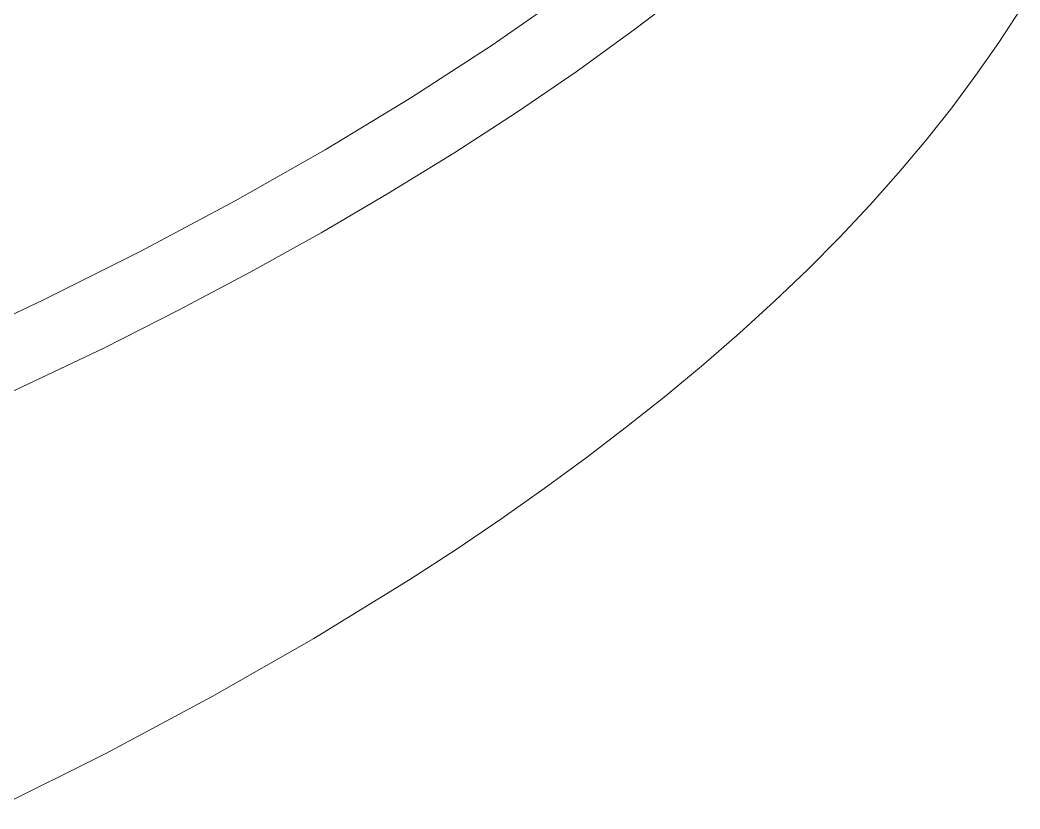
# Model space of a CAD drawing. Header units: inches. Extents: x 48 to 364, y 83 to 304.
# Drawn here: x 185.69 to 191.64, y 160.91 to 165.6 of the extents above; entities that cross this region are included whole.
import ezdxf

# ---------------------------------------------------------------- set-up
doc = ezdxf.new("R2010")
doc.units = ezdxf.units.IN
doc.header["$MEASUREMENT"] = 0
doc.layers.add('DIMS', color=7, linetype='Continuous')

# ---------------------------------------------------------------- blocks, each defined once
blk = doc.blocks.new('block 2068')
at = {"layer": 'DIMS', "color": 7, "lineweight": 18, "true_color": 0xffffff}
blk.add_lwpolyline([(185.5353, 160.9097), (186.1985, 161.2408)], dxfattribs=at)
blk = doc.blocks.new('block 2067')
at = {"layer": 'DIMS'}
blk.add_blockref('block 2068', (0, 0), dxfattribs=at)
blk = doc.blocks.new('block 2066')
at = {"layer": 'DIMS'}
blk.add_blockref('block 2067', (0, 0), dxfattribs=at)
blk = doc.blocks.new('block 2071')
at = {"layer": 'DIMS', "color": 7, "lineweight": 18, "true_color": 0xffffff}
blk.add_lwpolyline([(186.1985, 161.2408), (186.8324, 161.5784)], dxfattribs=at)
blk = doc.blocks.new('block 2070')
at = {"layer": 'DIMS'}
blk.add_blockref('block 2071', (0, 0), dxfattribs=at)
blk = doc.blocks.new('block 2069')
at = {"layer": 'DIMS'}
blk.add_blockref('block 2070', (0, 0), dxfattribs=at)
blk = doc.blocks.new('block 2074')
at = {"layer": 'DIMS', "color": 7, "lineweight": 18, "true_color": 0xffffff}
blk.add_lwpolyline([(186.8324, 161.5784), (187.4366, 161.9243)], dxfattribs=at)
blk = doc.blocks.new('block 2073')
at = {"layer": 'DIMS'}
blk.add_blockref('block 2074', (0, 0), dxfattribs=at)
blk = doc.blocks.new('block 2072')
at = {"layer": 'DIMS'}
blk.add_blockref('block 2073', (0, 0), dxfattribs=at)
blk = doc.blocks.new('block 2077')
at = {"layer": 'DIMS', "color": 7, "lineweight": 18, "true_color": 0xffffff}
blk.add_lwpolyline([(187.4366, 161.9243), (188.0092, 162.2757)], dxfattribs=at)
blk = doc.blocks.new('block 2076')
at = {"layer": 'DIMS'}
blk.add_blockref('block 2077', (0, 0), dxfattribs=at)
blk = doc.blocks.new('block 2075')
at = {"layer": 'DIMS'}
blk.add_blockref('block 2076', (0, 0), dxfattribs=at)
blk = doc.blocks.new('block 2080')
at = {"layer": 'DIMS', "color": 7, "lineweight": 18, "true_color": 0xffffff}
blk.add_lwpolyline([(188.0092, 162.2757), (188.2834, 162.4545)], dxfattribs=at)
blk = doc.blocks.new('block 2079')
at = {"layer": 'DIMS'}
blk.add_blockref('block 2080', (0, 0), dxfattribs=at)
blk = doc.blocks.new('block 2078')
at = {"layer": 'DIMS'}
blk.add_blockref('block 2079', (0, 0), dxfattribs=at)
blk = doc.blocks.new('block 2083')
at = {"layer": 'DIMS', "color": 7, "lineweight": 18, "true_color": 0xffffff}
blk.add_lwpolyline([(188.2834, 162.4545), (188.5501, 162.6343)], dxfattribs=at)
blk = doc.blocks.new('block 2082')
at = {"layer": 'DIMS'}
blk.add_blockref('block 2083', (0, 0), dxfattribs=at)
blk = doc.blocks.new('block 2081')
at = {"layer": 'DIMS'}
blk.add_blockref('block 2082', (0, 0), dxfattribs=at)
blk = doc.blocks.new('block 2086')
at = {"layer": 'DIMS', "color": 7, "lineweight": 18, "true_color": 0xffffff}
blk.add_lwpolyline([(188.5501, 162.6343), (188.8085, 162.8159)], dxfattribs=at)
blk = doc.blocks.new('block 2085')
at = {"layer": 'DIMS'}
blk.add_blockref('block 2086', (0, 0), dxfattribs=at)
blk = doc.blocks.new('block 2084')
at = {"layer": 'DIMS'}
blk.add_blockref('block 2085', (0, 0), dxfattribs=at)
blk = doc.blocks.new('block 2089')
at = {"layer": 'DIMS', "color": 7, "lineweight": 18, "true_color": 0xffffff}
blk.add_lwpolyline([(188.8085, 162.8159), (189.0579, 162.9981)], dxfattribs=at)
blk = doc.blocks.new('block 2088')
at = {"layer": 'DIMS'}
blk.add_blockref('block 2089', (0, 0), dxfattribs=at)
blk = doc.blocks.new('block 2087')
at = {"layer": 'DIMS'}
blk.add_blockref('block 2088', (0, 0), dxfattribs=at)
blk = doc.blocks.new('block 2092')
at = {"layer": 'DIMS', "color": 7, "lineweight": 18, "true_color": 0xffffff}
blk.add_lwpolyline([(189.0579, 162.9981), (189.2994, 163.1825)], dxfattribs=at)
blk = doc.blocks.new('block 2091')
at = {"layer": 'DIMS'}
blk.add_blockref('block 2092', (0, 0), dxfattribs=at)
blk = doc.blocks.new('block 2090')
at = {"layer": 'DIMS'}
blk.add_blockref('block 2091', (0, 0), dxfattribs=at)
blk = doc.blocks.new('block 2095')
at = {"layer": 'DIMS', "color": 7, "lineweight": 18, "true_color": 0xffffff}
blk.add_lwpolyline([(189.2994, 163.1825), (189.5323, 163.3678)], dxfattribs=at)
blk = doc.blocks.new('block 2094')
at = {"layer": 'DIMS'}
blk.add_blockref('block 2095', (0, 0), dxfattribs=at)
blk = doc.blocks.new('block 2093')
at = {"layer": 'DIMS'}
blk.add_blockref('block 2094', (0, 0), dxfattribs=at)
blk = doc.blocks.new('block 2098')
at = {"layer": 'DIMS', "color": 7, "lineweight": 18, "true_color": 0xffffff}
blk.add_lwpolyline([(189.5323, 163.3678), (189.7565, 163.5538)], dxfattribs=at)
blk = doc.blocks.new('block 2097')
at = {"layer": 'DIMS'}
blk.add_blockref('block 2098', (0, 0), dxfattribs=at)
blk = doc.blocks.new('block 2096')
at = {"layer": 'DIMS'}
blk.add_blockref('block 2097', (0, 0), dxfattribs=at)
blk = doc.blocks.new('block 2101')
at = {"layer": 'DIMS', "color": 7, "lineweight": 18, "true_color": 0xffffff}
blk.add_lwpolyline([(189.7565, 163.5538), (189.9719, 163.7413)], dxfattribs=at)
blk = doc.blocks.new('block 2100')
at = {"layer": 'DIMS'}
blk.add_blockref('block 2101', (0, 0), dxfattribs=at)
blk = doc.blocks.new('block 2099')
at = {"layer": 'DIMS'}
blk.add_blockref('block 2100', (0, 0), dxfattribs=at)
blk = doc.blocks.new('block 2104')
at = {"layer": 'DIMS', "color": 7, "lineweight": 18, "true_color": 0xffffff}
blk.add_lwpolyline([(189.9719, 163.7413), (190.1793, 163.93)], dxfattribs=at)
blk = doc.blocks.new('block 2103')
at = {"layer": 'DIMS'}
blk.add_blockref('block 2104', (0, 0), dxfattribs=at)
blk = doc.blocks.new('block 2102')
at = {"layer": 'DIMS'}
blk.add_blockref('block 2103', (0, 0), dxfattribs=at)
blk = doc.blocks.new('block 2107')
at = {"layer": 'DIMS', "color": 7, "lineweight": 18, "true_color": 0xffffff}
blk.add_lwpolyline([(190.1793, 163.93), (190.3774, 164.1202)], dxfattribs=at)
blk = doc.blocks.new('block 2106')
at = {"layer": 'DIMS'}
blk.add_blockref('block 2107', (0, 0), dxfattribs=at)
blk = doc.blocks.new('block 2105')
at = {"layer": 'DIMS'}
blk.add_blockref('block 2106', (0, 0), dxfattribs=at)
blk = doc.blocks.new('block 2110')
at = {"layer": 'DIMS', "color": 7, "lineweight": 18, "true_color": 0xffffff}
blk.add_lwpolyline([(190.3774, 164.1202), (190.5668, 164.3104)], dxfattribs=at)
blk = doc.blocks.new('block 2109')
at = {"layer": 'DIMS'}
blk.add_blockref('block 2110', (0, 0), dxfattribs=at)
blk = doc.blocks.new('block 2108')
at = {"layer": 'DIMS'}
blk.add_blockref('block 2109', (0, 0), dxfattribs=at)
blk = doc.blocks.new('block 2113')
at = {"layer": 'DIMS', "color": 7, "lineweight": 18, "true_color": 0xffffff}
blk.add_lwpolyline([(190.5668, 164.3104), (190.747, 164.5019)], dxfattribs=at)
blk = doc.blocks.new('block 2112')
at = {"layer": 'DIMS'}
blk.add_blockref('block 2113', (0, 0), dxfattribs=at)
blk = doc.blocks.new('block 2111')
at = {"layer": 'DIMS'}
blk.add_blockref('block 2112', (0, 0), dxfattribs=at)
blk = doc.blocks.new('block 2116')
at = {"layer": 'DIMS', "color": 7, "lineweight": 18, "true_color": 0xffffff}
blk.add_lwpolyline([(190.747, 164.5019), (190.9182, 164.6942)], dxfattribs=at)
blk = doc.blocks.new('block 2115')
at = {"layer": 'DIMS'}
blk.add_blockref('block 2116', (0, 0), dxfattribs=at)
blk = doc.blocks.new('block 2114')
at = {"layer": 'DIMS'}
blk.add_blockref('block 2115', (0, 0), dxfattribs=at)
blk = doc.blocks.new('block 2119')
at = {"layer": 'DIMS', "color": 7, "lineweight": 18, "true_color": 0xffffff}
blk.add_lwpolyline([(190.9182, 164.6942), (191.0812, 164.8871)], dxfattribs=at)
blk = doc.blocks.new('block 2118')
at = {"layer": 'DIMS'}
blk.add_blockref('block 2119', (0, 0), dxfattribs=at)
blk = doc.blocks.new('block 2117')
at = {"layer": 'DIMS'}
blk.add_blockref('block 2118', (0, 0), dxfattribs=at)
blk = doc.blocks.new('block 2122')
at = {"layer": 'DIMS', "color": 7, "lineweight": 18, "true_color": 0xffffff}
blk.add_lwpolyline([(191.0812, 164.8871), (191.2348, 165.0807)], dxfattribs=at)
blk = doc.blocks.new('block 2121')
at = {"layer": 'DIMS'}
blk.add_blockref('block 2122', (0, 0), dxfattribs=at)
blk = doc.blocks.new('block 2120')
at = {"layer": 'DIMS'}
blk.add_blockref('block 2121', (0, 0), dxfattribs=at)
blk = doc.blocks.new('block 2125')
at = {"layer": 'DIMS', "color": 7, "lineweight": 18, "true_color": 0xffffff}
blk.add_lwpolyline([(191.2348, 165.0807), (191.3792, 165.275)], dxfattribs=at)
blk = doc.blocks.new('block 2124')
at = {"layer": 'DIMS'}
blk.add_blockref('block 2125', (0, 0), dxfattribs=at)
blk = doc.blocks.new('block 2123')
at = {"layer": 'DIMS'}
blk.add_blockref('block 2124', (0, 0), dxfattribs=at)
blk = doc.blocks.new('block 2128')
at = {"layer": 'DIMS', "color": 7, "lineweight": 18, "true_color": 0xffffff}
blk.add_lwpolyline([(191.3792, 165.275), (191.5146, 165.47)], dxfattribs=at)
blk = doc.blocks.new('block 2127')
at = {"layer": 'DIMS'}
blk.add_blockref('block 2128', (0, 0), dxfattribs=at)
blk = doc.blocks.new('block 2126')
at = {"layer": 'DIMS'}
blk.add_blockref('block 2127', (0, 0), dxfattribs=at)
blk = doc.blocks.new('block 2131')
at = {"layer": 'DIMS', "color": 7, "lineweight": 18, "true_color": 0xffffff}
blk.add_lwpolyline([(191.5146, 165.47), (191.6414, 165.665)], dxfattribs=at)
blk = doc.blocks.new('block 2130')
at = {"layer": 'DIMS'}
blk.add_blockref('block 2131', (0, 0), dxfattribs=at)
blk = doc.blocks.new('block 2129')
at = {"layer": 'DIMS'}
blk.add_blockref('block 2130', (0, 0), dxfattribs=at)
blk = doc.blocks.new('block 2482')
at = {"layer": 'DIMS', "color": 7, "lineweight": 18, "true_color": 0xffffff}
blk.add_lwpolyline([(188.9556, 165.7735), (188.4984, 165.4548)], dxfattribs=at)
blk = doc.blocks.new('block 2481')
at = {"layer": 'DIMS'}
blk.add_blockref('block 2482', (0, 0), dxfattribs=at)
blk = doc.blocks.new('block 2480')
at = {"layer": 'DIMS'}
blk.add_blockref('block 2481', (0, 0), dxfattribs=at)
blk = doc.blocks.new('block 2485')
at = {"layer": 'DIMS', "color": 7, "lineweight": 18, "true_color": 0xffffff}
blk.add_lwpolyline([(188.4984, 165.4548), (188.014, 165.1407)], dxfattribs=at)
blk = doc.blocks.new('block 2484')
at = {"layer": 'DIMS'}
blk.add_blockref('block 2485', (0, 0), dxfattribs=at)
blk = doc.blocks.new('block 2483')
at = {"layer": 'DIMS'}
blk.add_blockref('block 2484', (0, 0), dxfattribs=at)
blk = doc.blocks.new('block 2488')
at = {"layer": 'DIMS', "color": 7, "lineweight": 18, "true_color": 0xffffff}
blk.add_lwpolyline([(188.014, 165.1407), (187.5041, 164.8316)], dxfattribs=at)
blk = doc.blocks.new('block 2487')
at = {"layer": 'DIMS'}
blk.add_blockref('block 2488', (0, 0), dxfattribs=at)
blk = doc.blocks.new('block 2486')
at = {"layer": 'DIMS'}
blk.add_blockref('block 2487', (0, 0), dxfattribs=at)
blk = doc.blocks.new('block 2491')
at = {"layer": 'DIMS', "color": 7, "lineweight": 18, "true_color": 0xffffff}
blk.add_lwpolyline([(187.5041, 164.8316), (186.9684, 164.5274)], dxfattribs=at)
blk = doc.blocks.new('block 2490')
at = {"layer": 'DIMS'}
blk.add_blockref('block 2491', (0, 0), dxfattribs=at)
blk = doc.blocks.new('block 2489')
at = {"layer": 'DIMS'}
blk.add_blockref('block 2490', (0, 0), dxfattribs=at)
blk = doc.blocks.new('block 2494')
at = {"layer": 'DIMS', "color": 7, "lineweight": 18, "true_color": 0xffffff}
blk.add_lwpolyline([(186.9684, 164.5274), (186.4079, 164.2291)], dxfattribs=at)
blk = doc.blocks.new('block 2493')
at = {"layer": 'DIMS'}
blk.add_blockref('block 2494', (0, 0), dxfattribs=at)
blk = doc.blocks.new('block 2492')
at = {"layer": 'DIMS'}
blk.add_blockref('block 2493', (0, 0), dxfattribs=at)
blk = doc.blocks.new('block 2497')
at = {"layer": 'DIMS', "color": 7, "lineweight": 18, "true_color": 0xffffff}
blk.add_lwpolyline([(186.4079, 164.2291), (185.824, 163.9362)], dxfattribs=at)
blk = doc.blocks.new('block 2496')
at = {"layer": 'DIMS'}
blk.add_blockref('block 2497', (0, 0), dxfattribs=at)
blk = doc.blocks.new('block 2495')
at = {"layer": 'DIMS'}
blk.add_blockref('block 2496', (0, 0), dxfattribs=at)
blk = doc.blocks.new('block 2500')
at = {"layer": 'DIMS', "color": 7, "lineweight": 18, "true_color": 0xffffff}
blk.add_lwpolyline([(185.824, 163.9362), (185.2166, 163.6496)], dxfattribs=at)
blk = doc.blocks.new('block 2499')
at = {"layer": 'DIMS'}
blk.add_blockref('block 2500', (0, 0), dxfattribs=at)
blk = doc.blocks.new('block 2498')
at = {"layer": 'DIMS'}
blk.add_blockref('block 2499', (0, 0), dxfattribs=at)
blk = doc.blocks.new('block 2785')
at = {"layer": 'DIMS', "color": 7, "lineweight": 18, "true_color": 0xffffff}
blk.add_lwpolyline([(185.2548, 163.2114), (186.1864, 163.6517)], dxfattribs=at)
blk = doc.blocks.new('block 2784')
at = {"layer": 'DIMS'}
blk.add_blockref('block 2785', (0, 0), dxfattribs=at)
blk = doc.blocks.new('block 2783')
at = {"layer": 'DIMS'}
blk.add_blockref('block 2784', (0, 0), dxfattribs=at)
blk = doc.blocks.new('block 2788')
at = {"layer": 'DIMS', "color": 7, "lineweight": 18, "true_color": 0xffffff}
blk.add_lwpolyline([(186.1864, 163.6517), (186.6318, 163.877)], dxfattribs=at)
blk = doc.blocks.new('block 2787')
at = {"layer": 'DIMS'}
blk.add_blockref('block 2788', (0, 0), dxfattribs=at)
blk = doc.blocks.new('block 2786')
at = {"layer": 'DIMS'}
blk.add_blockref('block 2787', (0, 0), dxfattribs=at)
blk = doc.blocks.new('block 2791')
at = {"layer": 'DIMS', "color": 7, "lineweight": 18, "true_color": 0xffffff}
blk.add_lwpolyline([(186.6318, 163.877), (187.0628, 164.1061)], dxfattribs=at)
blk = doc.blocks.new('block 2790')
at = {"layer": 'DIMS'}
blk.add_blockref('block 2791', (0, 0), dxfattribs=at)
blk = doc.blocks.new('block 2789')
at = {"layer": 'DIMS'}
blk.add_blockref('block 2790', (0, 0), dxfattribs=at)
blk = doc.blocks.new('block 2794')
at = {"layer": 'DIMS', "color": 7, "lineweight": 18, "true_color": 0xffffff}
blk.add_lwpolyline([(187.0628, 164.1061), (187.48, 164.3379)], dxfattribs=at)
blk = doc.blocks.new('block 2793')
at = {"layer": 'DIMS'}
blk.add_blockref('block 2794', (0, 0), dxfattribs=at)
blk = doc.blocks.new('block 2792')
at = {"layer": 'DIMS'}
blk.add_blockref('block 2793', (0, 0), dxfattribs=at)
blk = doc.blocks.new('block 2797')
at = {"layer": 'DIMS', "color": 7, "lineweight": 18, "true_color": 0xffffff}
blk.add_lwpolyline([(187.48, 164.3379), (187.8824, 164.5736)], dxfattribs=at)
blk = doc.blocks.new('block 2796')
at = {"layer": 'DIMS'}
blk.add_blockref('block 2797', (0, 0), dxfattribs=at)
blk = doc.blocks.new('block 2795')
at = {"layer": 'DIMS'}
blk.add_blockref('block 2796', (0, 0), dxfattribs=at)
blk = doc.blocks.new('block 2800')
at = {"layer": 'DIMS', "color": 7, "lineweight": 18, "true_color": 0xffffff}
blk.add_lwpolyline([(187.8824, 164.5736), (188.2703, 164.8113)], dxfattribs=at)
blk = doc.blocks.new('block 2799')
at = {"layer": 'DIMS'}
blk.add_blockref('block 2800', (0, 0), dxfattribs=at)
blk = doc.blocks.new('block 2798')
at = {"layer": 'DIMS'}
blk.add_blockref('block 2799', (0, 0), dxfattribs=at)
blk = doc.blocks.new('block 2803')
at = {"layer": 'DIMS', "color": 7, "lineweight": 18, "true_color": 0xffffff}
blk.add_lwpolyline([(188.2703, 164.8113), (188.6427, 165.0525)], dxfattribs=at)
blk = doc.blocks.new('block 2802')
at = {"layer": 'DIMS'}
blk.add_blockref('block 2803', (0, 0), dxfattribs=at)
blk = doc.blocks.new('block 2801')
at = {"layer": 'DIMS'}
blk.add_blockref('block 2802', (0, 0), dxfattribs=at)
blk = doc.blocks.new('block 2806')
at = {"layer": 'DIMS', "color": 7, "lineweight": 18, "true_color": 0xffffff}
blk.add_lwpolyline([(188.6427, 165.0525), (188.999, 165.296)], dxfattribs=at)
blk = doc.blocks.new('block 2805')
at = {"layer": 'DIMS'}
blk.add_blockref('block 2806', (0, 0), dxfattribs=at)
blk = doc.blocks.new('block 2804')
at = {"layer": 'DIMS'}
blk.add_blockref('block 2805', (0, 0), dxfattribs=at)
blk = doc.blocks.new('block 2809')
at = {"layer": 'DIMS', "color": 7, "lineweight": 18, "true_color": 0xffffff}
blk.add_lwpolyline([(188.999, 165.296), (189.34, 165.5424)], dxfattribs=at)
blk = doc.blocks.new('block 2808')
at = {"layer": 'DIMS'}
blk.add_blockref('block 2809', (0, 0), dxfattribs=at)
blk = doc.blocks.new('block 2807')
at = {"layer": 'DIMS'}
blk.add_blockref('block 2808', (0, 0), dxfattribs=at)
blk = doc.blocks.new('block 2812')
at = {"layer": 'DIMS', "color": 7, "lineweight": 18, "true_color": 0xffffff}
blk.add_lwpolyline([(189.34, 165.5424), (189.6649, 165.7911)], dxfattribs=at)
blk = doc.blocks.new('block 2811')
at = {"layer": 'DIMS'}
blk.add_blockref('block 2812', (0, 0), dxfattribs=at)
blk = doc.blocks.new('block 2810')
at = {"layer": 'DIMS'}
blk.add_blockref('block 2811', (0, 0), dxfattribs=at)

msp = doc.modelspace()

# ---------------------------------------------------------------- block references
at = {"layer": 'DIMS'}
for name in ['block 2480', 'block 2810', 'block 2129', 'block 2807', 'block 2126', 'block 2483', 'block 2804', 'block 2123', 'block 2486', 'block 2801', 'block 2120', 'block 2117', 'block 2489', 'block 2798', 'block 2114', 'block 2795', 'block 2492', 'block 2111', 'block 2792', 'block 2108', 'block 2495', 'block 2789', 'block 2105', 'block 2498', 'block 2102', 'block 2786', 'block 2099', 'block 2783', 'block 2096', 'block 2093', 'block 2090', 'block 2087', 'block 2084', 'block 2081', 'block 2078', 'block 2075', 'block 2072', 'block 2069', 'block 2066']:
    msp.add_blockref(name, (0, 0), dxfattribs=at)

doc.saveas('drawing.dxf')
